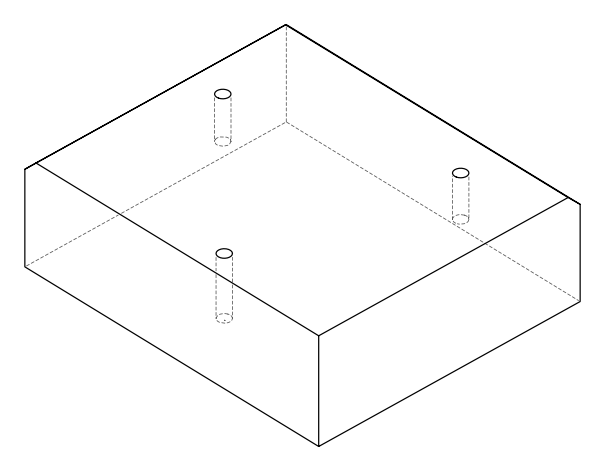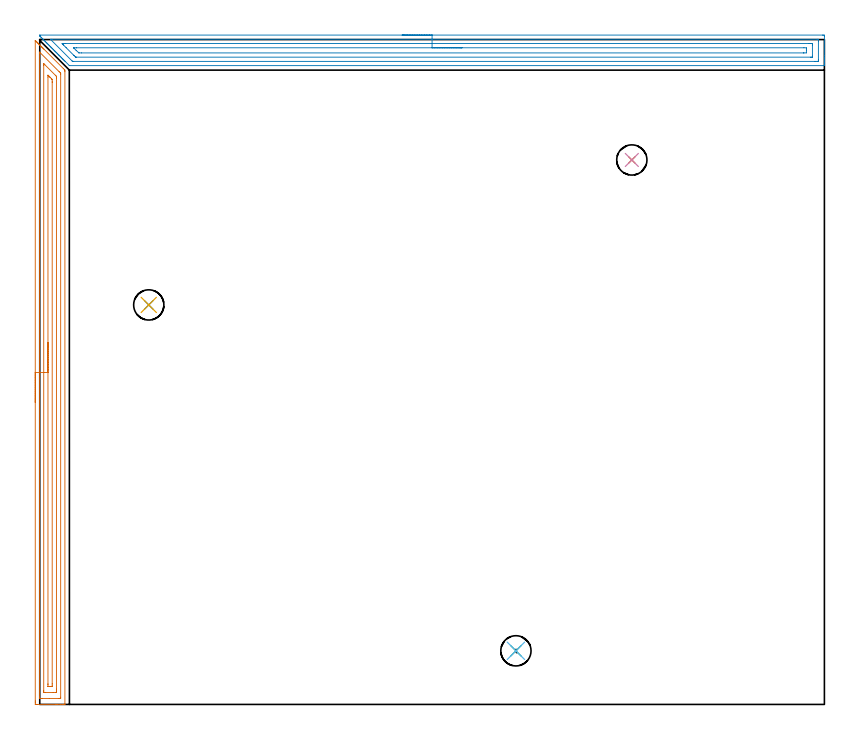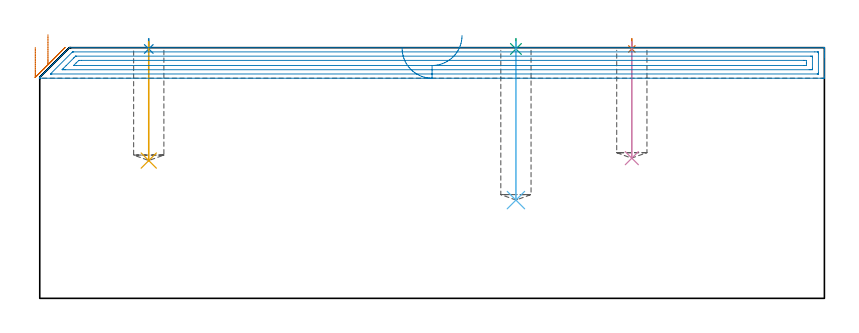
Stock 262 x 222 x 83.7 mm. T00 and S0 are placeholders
(PLAN: 8 operations, 2 tool changes, 16.2 min)
(1 SPOT_DRILL | STEP1POCKET | NXT0321_9005460120000 | 0.03 min | 2 mm3)
(2 SPOT_DRILL_1 | STEP1POCKET_1 | NXT0321_9005460120000 | 0.03 min | 0 mm3)
(3 SPOT_DRILL_2 | STEP1POCKET_2 | NXT0321_9005460120000 | 0.03 min | 1 mm3)
(4 DRILL_BLIND_HOLE_INTO_CENTER | STEP1POCKET | NXT0301_072 | 0.16 min | 2851 mm3)
(5 DRILL_BLIND_HOLE_INTO_CENTER_1 | STEP1POCKET_1 | NXT0301_072 | 0.16 min | 2915 mm3)
(6 DRILL_BLIND_HOLE_INTO_CENTER_2 | STEP1POCKET_2 | NXT0301_072 | 0.21 min | 3970 mm3)
(7 AREA_MILL | FG_CHAMFER_SURFACE | UGT0205_001 | 7.16 min | 10883 mm3)
(8 AREA_MILL_1 | FG_CHAMFER_SURFACE_1 | UGT0205_001 | 8.46 min | 13290 mm3)
(TOOL NXT0321_9005460120000 | NC Spot Drill, 142deg, 12mm, Carbide, Uncoated | D12 PA142 FL30 Z2)
(TOOL NXT0301_072 | Carbide Drill 10.1mm [860.1-1010-051A1-MM 2214] | D10.1 PA140 FL71 Z2)
(TOOL UGT0205_001 | Chamfer Mill 20 x 3 x 45 deg. | D20 FL50 Z2)
(OP 1 SPOT_DRILL)
G17 G21 G94 G90
T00 M6
G54
G17 G0 G90 X197.7 Y181.8 S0 M3
G43 Z93.7 H0
G94 G81 G98 Z83.265 F250. R86.7
G80
M5
M2
(OP 2 SPOT_DRILL_1)
G17 G21 G94 G90
T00 M6
G54
G17 G0 G90 X36.4 Y133.4 S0 M3
G43 Z93.7 H0
G94 G81 G98 Z83.265 F250. R86.7
G80
M5
M2
(OP 3 SPOT_DRILL_2)
G17 G21 G94 G90
T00 M6
G54
G17 G0 G90 X159. Y17.9 S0 M3
G43 Z93.7 H0
G94 G81 G98 Z83.265 F250. R86.7
G80
M5
M2
(OP 4 DRILL_BLIND_HOLE_INTO_CENTER)
G17 G21 G94 G90
T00 M6
G54
G17 G0 G90 X197.7 Y181.8 S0 M3
G43 Z93.7 H1
G94 G81 G98 Z46.8 F250. R85.7
G80
M5
M2
(OP 5 DRILL_BLIND_HOLE_INTO_CENTER_1)
G17 G21 G94 G90
T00 M6
G54
G17 G0 G90 X36.4 Y133.4 S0 M3
G43 Z93.7 H1
G94 G81 G98 Z46. F250. R85.7
G80
M5
M2
(OP 6 DRILL_BLIND_HOLE_INTO_CENTER_2)
G17 G21 G94 G90
T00 M6
G54
G17 G0 G90 X159. Y17.9 S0 M3
G43 Z93.7 H1
G94 G81 G98 Z32.8 F250. R85.7
G80
M5
M2
(OP 7 AREA_MILL)
G17 G21 G94 G90
T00 M6
G54
G17 G0 G90 X-1.5 Y100.85 S1061 M3
G43 Z93.7 H0
Z83.8
G94 G1 Y100.888 Z82.928 F250.
Y101.002 Z82.064
Y101.191 Z81.212
Y101.453 Z80.38
Y101.787 Z79.574
Y102.19 Z78.8
Y102.658 Z78.064
Y103.189 Z77.372
Y103.779 Z76.729
Y104.422 Z76.14
Y105.114 Z75.608
Y105.85 Z75.14
Y106.624 Z74.737
Y107.43 Z74.403
Y108.262 Z74.141
Y109.113 Z73.952
Y109.978 Z73.838
Y110.85 Z73.8
Y221.44
X-1.497 Y221.687 Z73.802
X-1.496 Y221.688 Z73.803
X-1.486 Y221.687 Z73.813
X-1.243 Y221.443 Z74.057
X-1.189 Y221.389 Z74.11
X-0.981 Y221.183 Z74.315
X-0.891 Y221.092 Z74.408
X-0.777 Y220.977 Z74.523
X-0.686 Y220.888 Z74.61
X-0.594 Y220.794 Z74.705
X-0.483 Y220.683 Z74.816
X-0.39 Y220.592 Z74.906
X-0.296 Y220.497 Z75.003
X-0.19 Y220.39 Z75.11
X-0.095 Y220.297 Z75.201
X0.001 Y220.199 Z75.301
X0.104 Y220.097 Z75.403
X0.2 Y220.001 Z75.496
X0.299 Y219.901 Z75.598
X0.397 Y219.803 Z75.696
X0.496 Y219.706 Z75.792
X0.596 Y219.604 Z75.896
X0.69 Y219.51 Z75.99
X0.791 Y219.411 Z76.087
X0.894 Y219.306 Z76.193
X0.984 Y219.217 Z76.283
X1.087 Y219.115 Z76.383
X1.191 Y219.009 Z76.491
X1.277 Y218.923 Z76.576
X1.382 Y218.82 Z76.678
X7.881 Y212.32 Z83.178
X8.333 Y211.867 Z83.632
X8.401 Y211.795 Z83.682
X8.4 Y211.272 Z83.7
Y0.162
X8.397 Y0.01 Z83.688
X8.374 Y0.008 Z83.665
X8.024 Y0. Z83.323
X7.638 Z82.937
X6.995 Z82.29
X5.788 Z81.084
X5.223 Z80.517
X-0.981 Y0.001 Z74.316
X-1.214 Y0.003 Z74.083
X-1.492 Y0.008 Z73.806
X-1.494 Y0.091 Z73.803
X-1.499 Y0.608 Z73.801
X-1.5 Y1.131 Z73.8
Y110.85
X-0.086 Z75.214
Y217.521
X-0.081 Y217.731 Z75.219
X-0.078 Y217.816 Z75.222
X-0.024 Y217.768 Z75.276
X0.035 Y217.713 Z75.335
X0.229 Y217.521 Z75.529
X6.477 Y211.273 Z81.777
X6.85 Y210.893 Z82.15
X6.955 Y210.783 Z82.255
X6.979 Y210.744 Z82.279
X6.981 Y210.72 Z82.281
X6.984 Y210.61 Z82.284
X6.986 Y210.389 Z82.286
Y2.403
X6.984 Y2.173 Z82.284
X6.982 Y2.063 Z82.282
X6.979 Y2.017 Z82.279
X6.89 Y2.01 Z82.19
X6.498 Y2.002 Z81.798
X3.202 Y2. Z78.502
X0.791 Z76.091
X0.295 Y2.001 Z75.595
X0.049 Y2.006 Z75.349
X-0.051 Y2.01 Z75.249
X-0.079 Y2.02 Z75.221
X-0.082 Y2.065 Z75.218
X-0.084 Y2.171 Z75.216
X-0.086 Y2.384 Z75.214
Y110.85
X1.328 Z76.628
X1.329 Y213.408 Z76.629
X1.333 Y213.95 Z76.633
X1.334 Y213.953 Z76.634
X1.345 Y213.95 Z76.645
X1.678 Y213.622 Z76.978
X5.223 Y210.078 Z80.523
X5.515 Y209.781 Z80.815
X5.55 Y209.741 Z80.85
X5.565 Y209.723 Z80.865
X5.567 Y209.697 Z80.867
X5.57 Y209.604 Z80.87
X5.571 Y209.487 Z80.871
X5.572 Y209.136 Z80.872
X5.571 Y5.071 Z80.871
X5.57 Y4.721 Z80.87
X5.566 Y4.179 Z80.866
X5.564 Y4.013 Z80.864
X5.396 Y4.004 Z80.696
X5.223 Y4.002 Z80.523
X4.514 Y4. Z79.814
X1.855 Z77.155
X1.678 Y4.001 Z76.978
X1.5 Y4.003 Z76.8
X1.382 Y4.007 Z76.682
X1.342 Y4.01 Z76.642
X1.335 Y4.023 Z76.635
X1.333 Y4.062 Z76.633
X1.33 Y4.179 Z76.63
X1.329 Y4.53 Z76.629
X1.328 Y110.85 Z76.628
X2.743 Z78.043
Y209.487
X2.745 Y210.054 Z78.045
X2.747 Y210.084 Z78.047
X2.748 Y210.09 Z78.048
X2.758 Y210.083 Z78.058
X2.844 Y210.002 Z78.144
X3.017 Y209.833 Z78.317
X3.364 Y209.487 Z78.664
X3.45 Y209.401 Z78.75
X3.851 Y208.997 Z79.151
X4.051 Y208.792 Z79.351
X4.148 Y208.691 Z79.448
X4.15 Y208.595 Z79.45
X4.156 Y207.883 Z79.456
X4.157 Y207.702 Z79.457
Y6.857
X4.155 Y6.146 Z79.455
X4.152 Y6.043 Z79.452
X4.151 Y6.019 Z79.451
X4.139 Y6.01 Z79.439
X4.088 Y6.007 Z79.388
X3.875 Y6.003 Z79.175
X3.45 Y6. Z78.75
X3.414 Z78.714
X3.014 Y6.002 Z78.314
X2.814 Y6.005 Z78.114
X2.765 Y6.009 Z78.065
X2.749 Y6.013 Z78.049
X2.748 Y6.028 Z78.048
X2.745 Y6.094 Z78.045
X2.743 Y6.676 Z78.043
Y6.857
Y110.85
Y111.721 Z78.081
Y112.586 Z78.195
Y113.438 Z78.383
Y114.27 Z78.646
Y115.076 Z78.98
Y115.85 Z79.382
Y116.586 Z79.851
Y117.278 Z80.382
Y117.921 Z80.972
Y118.51 Z81.615
Y119.041 Z82.307
Y119.51 Z83.043
Y119.913 Z83.817
Y120.247 Z84.622
Y120.509 Z85.455
Y120.698 Z86.306
Y120.812 Z87.171
Y120.85 Z88.043
G0 Z93.7
M5
M2
(OP 8 AREA_MILL_1)
G17 G21 G94 G90
T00 M6
G54
G17 G0 G90 X121. Y223.5 S1061 M3
G43 Z93.7 H0
Z83.5
G94 G1 X121.038 Z82.628 F250.
X121.152 Z81.764
X121.341 Z80.912
X121.603 Z80.08
X121.937 Z79.274
X122.34 Z78.5
X122.809 Z77.764
X123.34 Z77.072
X123.929 Z76.429
X124.572 Z75.84
X125.264 Z75.309
X126. Z74.84
X126.774 Z74.437
X127.58 Z74.103
X128.412 Z73.841
X129.264 Z73.652
X130.129 Z73.538
X131. Z73.5
X261.386
X261.654 Y223.497 Z73.502
X261.99 Y223.492 Z73.506
X262. Y223.15 Z73.847
Y216.612 Z80.383
Y216.053 Z80.944
Y215.718 Z81.279
Y215.158 Z81.838
Y214.823 Z82.172
Y214.153 Z82.846
Y213.771 Z83.228
X261.993 Y213.365 Z83.626
X261.99 Y213.302 Z83.688
X261.833 Y213.3 Z83.7
X9.991
X9.906 Y213.304 Z83.689
X9.835 Y213.364 Z83.633
X8.549 Y214.651 Z82.347
X8.375 Y214.823 Z82.171
X8.205 Y214.996 Z82.002
X8.103 Y215.098 Z81.9
X7.929 Y215.271 Z81.724
X7.758 Y215.443 Z81.555
X7.656 Y215.545 Z81.453
X7.482 Y215.718 Z81.277
X7.312 Y215.89 Z81.108
X7.209 Y215.993 Z81.005
X7.036 Y216.165 Z80.83
X6.865 Y216.337 Z80.661
X6.763 Y216.44 Z80.558
X6.589 Y216.612 Z80.383
X6.419 Y216.784 Z80.214
X6.316 Y216.887 Z80.111
X6.142 Y217.059 Z79.936
X5.972 Y217.231 Z79.767
X5.869 Y217.334 Z79.664
X5.696 Y217.506 Z79.489
X5.526 Y217.678 Z79.32
X5.422 Y217.781 Z79.217
X5.249 Y217.953 Z79.042
X5.079 Y218.125 Z78.873
X4.976 Y218.228 Z78.77
X4.803 Y218.4 Z78.595
X4.633 Y218.572 Z78.426
X4.529 Y218.676 Z78.323
X4.356 Y218.847 Z78.148
X4.186 Y219.019 Z77.979
X4.082 Y219.123 Z77.875
X3.909 Y219.294 Z77.701
X3.74 Y219.466 Z77.532
X3.636 Y219.57 Z77.428
X3.463 Y219.741 Z77.254
X3.293 Y219.913 Z77.085
X3.189 Y220.017 Z76.981
X3.016 Y220.188 Z76.807
X2.847 Y220.36 Z76.638
X2.742 Y220.464 Z76.534
X2.57 Y220.635 Z76.36
X2.4 Y220.807 Z76.192
X2.295 Y220.911 Z76.087
X2.123 Y221.082 Z75.912
X1.954 Y221.254 Z75.745
X1.849 Y221.358 Z75.64
X1.676 Y221.53 Z75.465
X1.507 Y221.701 Z75.298
X1.402 Y221.806 Z75.192
X1.23 Y221.977 Z75.018
X1.061 Y222.148 Z74.851
X0.955 Y222.253 Z74.745
X0.783 Y222.424 Z74.571
X0.614 Y222.595 Z74.404
X0.509 Y222.7 Z74.298
X0.337 Y222.871 Z74.124
X0.167 Y223.042 Z73.956
X0.094 Y223.118 Z73.878
X0.08 Y223.138 Z73.857
X0.009 Y223.281 Z73.712
X0.002 Y223.342 Z73.651
X0.003 Y223.491 Z73.506
X0.032 Y223.5 Z73.5
X131.
Y222.086 Z74.914
X259.6 Y222.085 Z74.915
X259.709
X259.926 Y222.081 Z74.919
X259.983 Y222.079 Z74.921
X259.99 Y222.067 Z74.933
X259.995 Y222.034 Z74.966
X259.997 Y221.977 Z75.023
X260. Y221.576 Z75.424
X259.999 Y215.318 Z81.682
X259.992 Y214.823 Z82.177
X259.99 Y214.73 Z82.27
X259.818 Y214.721 Z82.279
X259.707 Y214.716 Z82.284
X259.6 Y214.715 Z82.285
X258.816 Y214.714 Z82.286
X11.331
X11.222 Y214.715 Z82.285
X11.004 Y214.719 Z82.281
X10.945 Y214.721 Z82.279
X10.928 Y214.733 Z82.267
X10.893 Y214.762 Z82.238
X10.828 Y214.823 Z82.177
X3.682 Y221.977 Z75.023
X3.611 Y222.05 Z74.95
X3.593 Y222.072 Z74.928
X3.59 Y222.076 Z74.924
X3.606 Y222.079 Z74.921
X3.75 Y222.083 Z74.917
X3.968 Y222.085 Z74.915
X4.077 Y222.086 Z74.914
X131.
Y220.672 Z76.328
X256.921 Y220.671 Z76.329
X257.332
X257.814 Y220.667 Z76.333
X257.972 Y220.665 Z76.335
X257.99 Y220.66 Z76.34
X257.994 Y220.598 Z76.402
X257.998 Y220.499 Z76.501
X257.999 Y220.375 Z76.625
X258. Y220.188 Z76.812
X257.998 Y216.427 Z80.573
X257.991 Y216.239 Z80.761
X257.985 Y216.135 Z80.865
X257.934 Y216.133 Z80.867
X257.814 Y216.131 Z80.869
X257.403 Y216.129 Z80.871
X12.224
X12.063 Y216.131 Z80.869
X12.005 Y216.133 Z80.867
X11.977 Y216.136 Z80.864
X11.954 Y216.156 Z80.844
X11.86 Y216.246 Z80.754
X11.489 Y216.612 Z80.388
X11.331 Y216.77 Z80.23
X8.809 Y219.294 Z77.706
X7.917 Y220.188 Z76.812
X7.758 Y220.348 Z76.652
X7.54 Y220.577 Z76.423
X7.464 Y220.665 Z76.335
X7.506 Y220.667 Z76.333
X7.758 Y220.669 Z76.331
X8.169 Y220.671 Z76.329
X8.652 Y220.672 Z76.328
X131.
Y219.257 Z77.743
X255.172
X255.982 Y219.25 Z77.75
X255.999 Y218.428 Z78.572
Y218.4 Z78.6
X255.984 Y217.55 Z79.45
X255.135 Y217.543 Z79.457
X255.098
X13.973
X13.117 Y217.549 Z79.451
X13.073 Y217.55 Z79.45
X12.224 Y218.331 Z78.669
X12.153 Y218.4 Z78.6
X11.331 Y219.226 Z77.774
X11.324 Y219.24 Z77.76
X11.331 Y219.25 Z77.75
X11.373 Y219.252 Z77.748
X12.224 Y219.257 Z77.743
X12.261
X131.
X131.872 Z77.781
X132.737 Z77.895
X133.588 Z78.083
X134.42 Z78.346
X135.226 Z78.68
X136. Z79.082
X136.736 Z79.551
X137.428 Z80.082
X138.071 Z80.672
X138.661 Z81.315
X139.192 Z82.007
X139.66 Z82.743
X140.063 Z83.517
X140.397 Z84.322
X140.659 Z85.154
X140.848 Z86.006
X140.962 Z86.871
X141. Z87.743
G0 Z93.7
M5
M2
